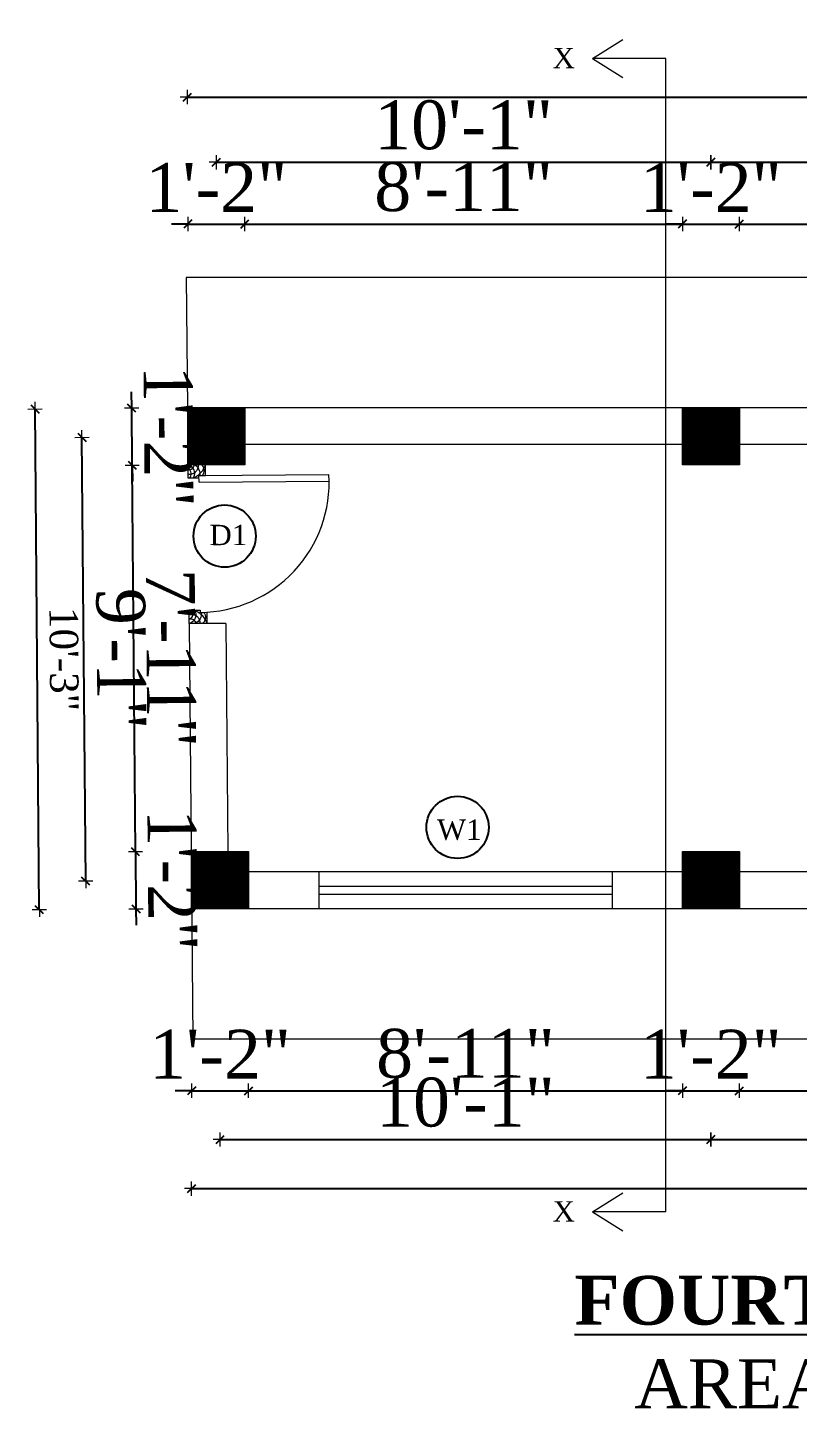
# Model space of a CAD drawing. Header units: inches. Extents: x 4069 to 291496, y -47643 to 12535.
# Drawn here: x 21975.8 to 22164.6, y 952.6 to 1295.6 of the extents above; entities that cross this region are included whole.
import ezdxf

# ---------------------------------------------------------------- set-up
doc = ezdxf.new("R2010")
doc.units = ezdxf.units.IN
doc.header["$LTSCALE"] = 5
doc.header["$MEASUREMENT"] = 0
for name, color, linetype, lineweight in [('A-WALL', 7, 'Continuous', 9), ('Dimension', 7, 'Continuous', 18), ('DOOR', 62, 'Continuous', 0)]:
    doc.layers.add(name, color=color, linetype=linetype, lineweight=lineweight)
doc.layers.add('dim line', color=7, linetype='Continuous', lineweight=15, true_color=0xfab2b2)
doc.layers.add('TEXT', color=6, linetype='Continuous')
doc.layers.add('WALL', color=7, linetype='Continuous')
doc.styles.add('ordinary', font='times.ttf')
doc.dimstyles.new('Copy of 96', dxfattribs={"dimtxt": 7, "dimasz": 4, "dimexe": 0.5, "dimexo": 0.5, "dimgap": 3, "dimtad": 1, "dimdec": 1, "dimzin": 11, "dimdsep": 46, "dimlunit": 4, "dimtxsty": 'ordinary', "dimblk": 'OBLIQUE', "dimcen": 0.09, "dimse1": 1, "dimse2": 1, "dimclrt": 6, "dimazin": 0, "dimtfac": 1, "dimtdec": 1, "dimtix": 1, "dimtmove": 2, "dimatfit": 3, "dimldrblk": 'leader', "dimfxl": 0.5, "dimfxlon": 1, "dimtolj": 1, "dimtzin": 0, "dimarcsym": 0})
pattern_1 = [(45, (-4104.43878, 4866.88996), (-0.08838834765, 0.08838834765), [])]

# ---------------------------------------------------------------- blocks, each defined once
blk = doc.blocks.new('A$C27B36B59')
at = {"layer": 'DOOR'}
for p, q in [((0, 4), (0, 0)), ((2.5, 4), (0, 4)), ((2.5, 2.5), (2.5, 4)), ((0, 0), (3, 0)), ((3, 2.5), (2.5, 2.5)), ((3, 0), (3, 2.5))]:
    blk.add_line(p, q, dxfattribs=at)
for centre, radius, start, end in [((-1.4, -0.54), 4.75, 22.1411, 72.838), ((1.34, 2.09), 1.64, 45.138, 144.8948), ((2.21, 0.3), 2.49, 83.3149, 152.658), ((0.13, 0.37), 2.05, 349.4875, 93.6805), ((1.96, -0.47), 2.01, 58.7447, 166.495), ((-0.06, 0.32), 1.13, 343.542, 86.947), ((2.08, -0.4), 1.17, 38.2816, 160.1519)]:
    blk.add_arc(centre, radius, start, end, dxfattribs=at)
blk = doc.blocks.new('D2')
at = {"layer": 'DOOR'}
for p, q in [((74473.95, 24047.59), (74473.95, 24018.09)), ((74473.95, 24047.59), (74475.45, 24047.59)), ((74475.45, 24047.59), (74475.45, 24018.13))]:
    blk.add_line(p, q, dxfattribs=at)
blk.add_arc((74473.95, 24047.59), 29.5, 180, 272.9146, dxfattribs=at)
at = {"layer": 'DOOR', "xscale": -1, "rotation": 180}
blk.add_blockref('A$C27B36B59', (74441.95, 24050.09), dxfattribs=at)
at = {"layer": 'DOOR', "rotation": 180}
blk.add_blockref('A$C27B36B59', (74477.95, 24050.09), dxfattribs=at)
blk = doc.blocks.new('oblique')
at = {"color": 0, "lineweight": -2}
blk.add_line((0.25, 0.25), (-0.25, -0.25), dxfattribs=at)
at = {"layer": 'dim line', "lineweight": 9}
for p, q in [((-0.4375, 0), (0.4375, 0)), ((0, 0.4375), (0, -0.4375))]:
    blk.add_line(p, q, dxfattribs=at)
blk = doc.blocks.new('*D183')
at = {"layer": 'A-WALL', "color": 0, "lineweight": -2, "ltscale": 50, "transparency": 16777216}
for p, q in [((22015.95, 1034.51), (22011.95, 1034.51)), ((22015.95, 1034.51), (22029.95, 1034.51)), ((22029.95, 1034.51), (22033.95, 1034.51))]:
    blk.add_line(p, q, dxfattribs=at)
at = {"layer": 'Defpoints', "color": 0, "ltscale": 50, "transparency": 16777216}
for p in [(22015.95, 1079.29), (22029.95, 1079.29), (22029.95, 1034.51)]:
    blk.add_point(p, dxfattribs=at)
at = {"layer": 'A-WALL', "color": 0, "lineweight": -2, "ltscale": 50, "transparency": 16777216, "xscale": 4, "yscale": 4, "zscale": 4}
blk.add_blockref('oblique', (22015.95, 1034.51), dxfattribs=at)
at = {"layer": 'A-WALL', "color": 0, "lineweight": -2, "ltscale": 50, "transparency": 16777216, "xscale": 4, "yscale": 4, "zscale": 4, "rotation": 180}
blk.add_blockref('oblique', (22029.95, 1034.51), dxfattribs=at)
at = {"layer": 'A-WALL', "color": 6, "ltscale": 50, "transparency": 16777216, "insert": (22022.95, 1043.51), "char_height": 12, "attachment_point": 5, "style": 'ordinary'}
blk.add_mtext('\\A1;1\'-2"', dxfattribs=at)
blk = doc.blocks.new('_OBLIQUE')
at = {"color": 0, "linetype": 'ByBlock'}
blk.add_line((-0.5, -0.5), (0.5, 0.5), dxfattribs=at)
blk = doc.blocks.new('leader')
at = {"layer": 'Dimension'}
for p, q in [((0, -4.328), (0, 4.328)), ((-4.424, 0), (4.424, 0))]:
    blk.add_line(p, q, dxfattribs=at)
blk = doc.blocks.new('*D184')
at = {"layer": 'A-WALL', "color": 0, "lineweight": -2, "ltscale": 5, "transparency": 16777216}
blk.add_line((22029.95, 1034.51), (22136.45, 1034.51), dxfattribs=at)
at = {"layer": 'Defpoints', "color": 0, "ltscale": 5, "transparency": 16777216}
for p in [(22029.95, 1079.29), (22136.45, 1079.29), (22136.45, 1034.51)]:
    blk.add_point(p, dxfattribs=at)
at = {"layer": 'A-WALL', "color": 0, "lineweight": -2, "ltscale": 5, "transparency": 16777216, "xscale": 4, "yscale": 4, "zscale": 4, "rotation": 180}
blk.add_blockref('oblique', (22029.95, 1034.51), dxfattribs=at)
at = {"layer": 'A-WALL', "color": 0, "lineweight": -2, "ltscale": 5, "transparency": 16777216, "xscale": 4, "yscale": 4, "zscale": 4}
blk.add_blockref('oblique', (22136.45, 1034.51), dxfattribs=at)
at = {"layer": 'A-WALL', "color": 6, "ltscale": 5, "transparency": 16777216, "insert": (22083.2, 1043.61), "char_height": 12, "attachment_point": 5, "style": 'ordinary'}
blk.add_mtext('\\A1;8\'-11"', dxfattribs=at)
blk = doc.blocks.new('*D185')
at = {"layer": 'A-WALL', "color": 0, "lineweight": -2, "ltscale": 5, "transparency": 16777216}
for p, q in [((22136.45, 1034.51), (22132.45, 1034.51)), ((22136.45, 1034.51), (22150.45, 1034.51)), ((22150.45, 1034.51), (22154.45, 1034.51))]:
    blk.add_line(p, q, dxfattribs=at)
at = {"layer": 'Defpoints', "color": 0, "ltscale": 5, "transparency": 16777216}
for p in [(22136.45, 1079.29), (22150.45, 1079.29), (22150.45, 1034.51)]:
    blk.add_point(p, dxfattribs=at)
at = {"layer": 'A-WALL', "color": 0, "lineweight": -2, "ltscale": 5, "transparency": 16777216, "xscale": 4, "yscale": 4, "zscale": 4}
blk.add_blockref('oblique', (22136.45, 1034.51), dxfattribs=at)
at = {"layer": 'A-WALL', "color": 0, "lineweight": -2, "ltscale": 5, "transparency": 16777216, "xscale": 4, "yscale": 4, "zscale": 4, "rotation": 180}
blk.add_blockref('oblique', (22150.45, 1034.51), dxfattribs=at)
at = {"layer": 'A-WALL', "color": 6, "ltscale": 5, "transparency": 16777216, "insert": (22143.45, 1043.51), "char_height": 12, "attachment_point": 5, "style": 'ordinary'}
blk.add_mtext('\\A1;1\'-2"', dxfattribs=at)
blk = doc.blocks.new('*D186')
at = {"layer": 'A-WALL', "color": 0, "lineweight": -2, "ltscale": 5, "transparency": 16777216}
blk.add_line((22150.45, 1034.51), (22256.95, 1034.51), dxfattribs=at)
at = {"layer": 'Defpoints', "color": 0, "ltscale": 5, "transparency": 16777216}
for p in [(22150.45, 1079.29), (22256.95, 1079.29), (22256.95, 1034.51)]:
    blk.add_point(p, dxfattribs=at)
at = {"layer": 'A-WALL', "color": 0, "lineweight": -2, "ltscale": 5, "transparency": 16777216, "xscale": 4, "yscale": 4, "zscale": 4, "rotation": 180}
blk.add_blockref('oblique', (22150.45, 1034.51), dxfattribs=at)
at = {"layer": 'A-WALL', "color": 0, "lineweight": -2, "ltscale": 5, "transparency": 16777216, "xscale": 4, "yscale": 4, "zscale": 4}
blk.add_blockref('oblique', (22256.95, 1034.51), dxfattribs=at)
at = {"layer": 'A-WALL', "color": 6, "ltscale": 5, "transparency": 16777216, "insert": (22203.7, 1043.61), "char_height": 12, "attachment_point": 5, "style": 'ordinary'}
blk.add_mtext('\\A1;8\'-11"', dxfattribs=at)
blk = doc.blocks.new('*D190')
at = {"layer": 'A-WALL', "color": 0, "lineweight": -2, "ltscale": 5, "transparency": 16777216}
blk.add_line((22022.95, 1022.54), (22143.45, 1022.54), dxfattribs=at)
at = {"layer": 'Defpoints', "color": 0, "ltscale": 5, "transparency": 16777216}
for p in [(22022.95, 1086.29), (22143.45, 1086.29), (22143.45, 1022.54)]:
    blk.add_point(p, dxfattribs=at)
at = {"layer": 'A-WALL', "color": 0, "lineweight": -2, "ltscale": 5, "transparency": 16777216, "xscale": 4, "yscale": 4, "zscale": 4, "rotation": 180}
blk.add_blockref('oblique', (22022.95, 1022.54), dxfattribs=at)
at = {"layer": 'A-WALL', "color": 0, "lineweight": -2, "ltscale": 5, "transparency": 16777216, "xscale": 4, "yscale": 4, "zscale": 4}
blk.add_blockref('oblique', (22143.45, 1022.54), dxfattribs=at)
at = {"layer": 'A-WALL', "color": 6, "ltscale": 5, "transparency": 16777216, "insert": (22083.2, 1031.64), "char_height": 12, "attachment_point": 5, "style": 'ordinary'}
blk.add_mtext('\\A1;10\'-1"', dxfattribs=at)
blk = doc.blocks.new('*D191')
at = {"layer": 'A-WALL', "color": 0, "lineweight": -2, "ltscale": 5, "transparency": 16777216}
blk.add_line((22143.45, 1022.54), (22263.95, 1022.54), dxfattribs=at)
at = {"layer": 'Defpoints', "color": 0, "ltscale": 5, "transparency": 16777216}
for p in [(22143.45, 1086.29), (22263.95, 1086.29), (22263.95, 1022.54)]:
    blk.add_point(p, dxfattribs=at)
at = {"layer": 'A-WALL', "color": 0, "lineweight": -2, "ltscale": 5, "transparency": 16777216, "xscale": 4, "yscale": 4, "zscale": 4, "rotation": 180}
blk.add_blockref('oblique', (22143.45, 1022.54), dxfattribs=at)
at = {"layer": 'A-WALL', "color": 0, "lineweight": -2, "ltscale": 5, "transparency": 16777216, "xscale": 4, "yscale": 4, "zscale": 4}
blk.add_blockref('oblique', (22263.95, 1022.54), dxfattribs=at)
at = {"layer": 'A-WALL', "color": 6, "ltscale": 5, "transparency": 16777216, "insert": (22203.7, 1031.64), "char_height": 12, "attachment_point": 5, "style": 'ordinary'}
blk.add_mtext('\\A1;10\'-1"', dxfattribs=at)
blk = doc.blocks.new('*D193')
at = {"layer": 'A-WALL', "color": 0, "lineweight": -2, "ltscale": 5, "transparency": 16777216}
blk.add_line((22015.95, 1010.49), (22368.82, 1010.49), dxfattribs=at)
at = {"layer": 'Defpoints', "color": 0, "ltscale": 5, "transparency": 16777216}
for p in [(22015.95, 1079.29), (22368.82, 1079.29), (22368.82, 1010.49)]:
    blk.add_point(p, dxfattribs=at)
at = {"layer": 'A-WALL', "color": 0, "lineweight": -2, "ltscale": 5, "transparency": 16777216, "xscale": 4, "yscale": 4, "zscale": 4, "rotation": 180}
blk.add_blockref('oblique', (22015.95, 1010.49), dxfattribs=at)
at = {"layer": 'A-WALL', "color": 0, "lineweight": -2, "ltscale": 5, "transparency": 16777216, "xscale": 4, "yscale": 4, "zscale": 4}
blk.add_blockref('oblique', (22368.82, 1010.49), dxfattribs=at)
at = {"layer": 'A-WALL', "color": 6, "ltscale": 5, "transparency": 16777216, "insert": (22192.38, 1019.61), "char_height": 12, "attachment_point": 5, "style": 'ordinary'}
blk.add_mtext('\\A1;29\'-5"', dxfattribs=at)
blk = doc.blocks.new('*D194')
at = {"layer": 'A-WALL', "color": 0, "lineweight": -2, "ltscale": 50, "transparency": 16777216}
blk.add_line((21978.55, 1078.97), (21977.51, 1201.96), dxfattribs=at)
at = {"layer": 'Defpoints', "color": 0, "ltscale": 50, "transparency": 16777216}
for p in [(21977.51, 1201.96), (22014.91, 1202.28), (22015.95, 1079.29)]:
    blk.add_point(p, dxfattribs=at)
at = {"layer": 'A-WALL', "color": 0, "lineweight": -2, "ltscale": 50, "transparency": 16777216, "xscale": 4, "yscale": 4, "zscale": 4}
for p, rotation in [((21977.51, 1201.96), 90.48576269129781), ((21978.55, 1078.97), 270.4857626912978)]:
    blk.add_blockref('oblique', p, dxfattribs=dict(at, rotation=rotation))
at = {"layer": 'A-WALL', "color": 6, "ltscale": 50, "transparency": 16777216, "insert": (21984.59, 1140.52), "char_height": 7, "attachment_point": 5, "rotation": 270.4858, "style": 'ordinary'}
blk.add_mtext('\\A1;10\'-3"', dxfattribs=at)
blk = doc.blocks.new('*D195')
at = {"layer": 'A-WALL', "color": 0, "lineweight": -2, "ltscale": 5, "transparency": 16777216}
blk.add_line((22002.17, 1093.17), (22001.36, 1188.16), dxfattribs=at)
at = {"layer": 'Defpoints', "color": 0, "ltscale": 5, "transparency": 16777216}
for p in [(22001.36, 1188.16), (22015.03, 1188.28), (22015.83, 1093.29)]:
    blk.add_point(p, dxfattribs=at)
at = {"layer": 'A-WALL', "color": 0, "lineweight": -2, "ltscale": 5, "transparency": 16777216, "xscale": 4, "yscale": 4, "zscale": 4}
for p, rotation in [((22001.36, 1188.16), 90.48576269118195), ((22002.17, 1093.17), 270.4857626911819)]:
    blk.add_blockref('oblique', p, dxfattribs=dict(at, rotation=rotation))
at = {"layer": 'A-WALL', "color": 6, "ltscale": 5, "transparency": 16777216, "insert": (22010.89, 1140.75), "char_height": 12, "attachment_point": 5, "rotation": 270.4858, "style": 'ordinary'}
blk.add_mtext('\\A1;7\'-11"', dxfattribs=at)
blk = doc.blocks.new('*D196')
at = {"layer": 'A-WALL', "color": 0, "lineweight": -2, "ltscale": 5, "transparency": 16777216}
blk.add_line((21989.95, 1086.01), (21989.03, 1195), dxfattribs=at)
at = {"layer": 'Defpoints', "color": 0, "ltscale": 5, "transparency": 16777216}
for p in [(21989.03, 1195), (22022.03, 1195.28), (22022.95, 1086.29)]:
    blk.add_point(p, dxfattribs=at)
at = {"layer": 'A-WALL', "color": 0, "lineweight": -2, "ltscale": 5, "transparency": 16777216, "xscale": 4, "yscale": 4, "zscale": 4}
for p, rotation in [((21989.03, 1195), 90.48576269118195), ((21989.95, 1086.01), 270.4857626911819)]:
    blk.add_blockref('oblique', p, dxfattribs=dict(at, rotation=rotation))
at = {"layer": 'A-WALL', "color": 6, "ltscale": 5, "transparency": 16777216, "insert": (21998.61, 1140.58), "char_height": 12, "attachment_point": 5, "rotation": 270.4858, "style": 'ordinary'}
blk.add_mtext('\\A1;9\'-1"', dxfattribs=at)
blk = doc.blocks.new('*D197')
at = {"layer": 'A-WALL', "color": 0, "lineweight": -2, "ltscale": 5, "transparency": 16777216}
for p, q in [((22001.25, 1202.16), (22001.21, 1206.16)), ((22001.36, 1188.16), (22001.25, 1202.16)), ((22001.36, 1188.16), (22001.4, 1184.16))]:
    blk.add_line(p, q, dxfattribs=at)
at = {"layer": 'Defpoints', "color": 0, "ltscale": 5, "transparency": 16777216}
for p in [(22001.25, 1202.16), (22014.91, 1202.28), (22015.03, 1188.28)]:
    blk.add_point(p, dxfattribs=at)
at = {"layer": 'A-WALL', "color": 0, "lineweight": -2, "ltscale": 5, "transparency": 16777216, "xscale": 4, "yscale": 4, "zscale": 4}
for p, rotation in [((22001.25, 1202.16), 270.4857626911819), ((22001.36, 1188.16), 90.48576269118195)]:
    blk.add_blockref('oblique', p, dxfattribs=dict(at, rotation=rotation))
at = {"layer": 'A-WALL', "color": 6, "ltscale": 5, "transparency": 16777216, "insert": (22010.3, 1195.24), "char_height": 12, "attachment_point": 5, "rotation": 270.4858, "style": 'ordinary'}
blk.add_mtext('\\A1;1\'-2"', dxfattribs=at)
blk = doc.blocks.new('*D198')
at = {"layer": 'A-WALL', "color": 0, "lineweight": -2, "ltscale": 5, "transparency": 16777216}
for p, q in [((22002.17, 1093.17), (22002.14, 1097.17)), ((22002.17, 1093.17), (22002.29, 1079.17)), ((22002.29, 1079.17), (22002.32, 1075.17))]:
    blk.add_line(p, q, dxfattribs=at)
at = {"layer": 'Defpoints', "color": 0, "ltscale": 5, "transparency": 16777216}
for p in [(22015.83, 1093.29), (22002.29, 1079.17), (22015.95, 1079.29)]:
    blk.add_point(p, dxfattribs=at)
at = {"layer": 'A-WALL', "color": 0, "lineweight": -2, "ltscale": 5, "transparency": 16777216, "xscale": 4, "yscale": 4, "zscale": 4}
for p, rotation in [((22002.17, 1093.17), 270.4857626911819), ((22002.29, 1079.17), 90.48576269118195)]:
    blk.add_blockref('oblique', p, dxfattribs=dict(at, rotation=rotation))
at = {"layer": 'A-WALL', "color": 6, "ltscale": 5, "transparency": 16777216, "insert": (22011.23, 1086.25), "char_height": 12, "attachment_point": 5, "rotation": 270.4858, "style": 'ordinary'}
blk.add_mtext('\\A1;1\'-2"', dxfattribs=at)
blk = doc.blocks.new('*D199')
at = {"layer": 'A-WALL', "color": 0, "lineweight": -2, "ltscale": 5, "transparency": 16777216}
for p, q in [((22015.03, 1247.39), (22011.03, 1247.39)), ((22015.03, 1247.39), (22029.03, 1247.39)), ((22029.03, 1247.39), (22033.03, 1247.39))]:
    blk.add_line(p, q, dxfattribs=at)
at = {"layer": 'Defpoints', "color": 0, "ltscale": 5, "transparency": 16777216}
for p in [(22029.03, 1247.39), (22015.03, 1202.28), (22029.03, 1202.28)]:
    blk.add_point(p, dxfattribs=at)
at = {"layer": 'A-WALL', "color": 0, "lineweight": -2, "ltscale": 5, "transparency": 16777216, "xscale": 4, "yscale": 4, "zscale": 4}
blk.add_blockref('oblique', (22015.03, 1247.39), dxfattribs=at)
at = {"layer": 'A-WALL', "color": 0, "lineweight": -2, "ltscale": 5, "transparency": 16777216, "xscale": 4, "yscale": 4, "zscale": 4, "rotation": 180}
blk.add_blockref('oblique', (22029.03, 1247.39), dxfattribs=at)
at = {"layer": 'A-WALL', "color": 6, "ltscale": 5, "transparency": 16777216, "insert": (22022.03, 1256.39), "char_height": 12, "attachment_point": 5, "style": 'ordinary'}
blk.add_mtext('\\A1;1\'-2"', dxfattribs=at)
blk = doc.blocks.new('*D200')
at = {"layer": 'A-WALL', "color": 0, "lineweight": -2, "ltscale": 5, "transparency": 16777216}
blk.add_line((22029.03, 1247.39), (22136.45, 1247.39), dxfattribs=at)
at = {"layer": 'Defpoints', "color": 0, "ltscale": 5, "transparency": 16777216}
for p in [(22136.45, 1247.39), (22029.03, 1202.28), (22136.45, 1202.28)]:
    blk.add_point(p, dxfattribs=at)
at = {"layer": 'A-WALL', "color": 0, "lineweight": -2, "ltscale": 5, "transparency": 16777216, "xscale": 4, "yscale": 4, "zscale": 4, "rotation": 180}
blk.add_blockref('oblique', (22029.03, 1247.39), dxfattribs=at)
at = {"layer": 'A-WALL', "color": 0, "lineweight": -2, "ltscale": 5, "transparency": 16777216, "xscale": 4, "yscale": 4, "zscale": 4}
blk.add_blockref('oblique', (22136.45, 1247.39), dxfattribs=at)
at = {"layer": 'A-WALL', "color": 6, "ltscale": 5, "transparency": 16777216, "insert": (22082.74, 1256.49), "char_height": 12, "attachment_point": 5, "style": 'ordinary'}
blk.add_mtext('\\A1;8\'-11"', dxfattribs=at)
blk = doc.blocks.new('*D201')
at = {"layer": 'A-WALL', "color": 0, "lineweight": -2, "ltscale": 5, "transparency": 16777216}
for p, q in [((22136.45, 1247.39), (22132.45, 1247.39)), ((22136.45, 1247.39), (22150.45, 1247.39)), ((22150.45, 1247.39), (22154.45, 1247.39))]:
    blk.add_line(p, q, dxfattribs=at)
at = {"layer": 'Defpoints', "color": 0, "ltscale": 5, "transparency": 16777216}
for p in [(22150.45, 1247.39), (22136.45, 1202.28), (22150.45, 1202.28)]:
    blk.add_point(p, dxfattribs=at)
at = {"layer": 'A-WALL', "color": 0, "lineweight": -2, "ltscale": 5, "transparency": 16777216, "xscale": 4, "yscale": 4, "zscale": 4}
blk.add_blockref('oblique', (22136.45, 1247.39), dxfattribs=at)
at = {"layer": 'A-WALL', "color": 0, "lineweight": -2, "ltscale": 5, "transparency": 16777216, "xscale": 4, "yscale": 4, "zscale": 4, "rotation": 180}
blk.add_blockref('oblique', (22150.45, 1247.39), dxfattribs=at)
at = {"layer": 'A-WALL', "color": 6, "ltscale": 5, "transparency": 16777216, "insert": (22143.45, 1256.39), "char_height": 12, "attachment_point": 5, "style": 'ordinary'}
blk.add_mtext('\\A1;1\'-2"', dxfattribs=at)
blk = doc.blocks.new('*D202')
at = {"layer": 'A-WALL', "color": 0, "lineweight": -2, "ltscale": 5, "transparency": 16777216}
blk.add_line((22150.45, 1247.39), (22256.95, 1247.39), dxfattribs=at)
at = {"layer": 'Defpoints', "color": 0, "ltscale": 5, "transparency": 16777216}
for p in [(22256.95, 1247.39), (22150.45, 1202.28), (22256.95, 1202.28)]:
    blk.add_point(p, dxfattribs=at)
at = {"layer": 'A-WALL', "color": 0, "lineweight": -2, "ltscale": 5, "transparency": 16777216, "xscale": 4, "yscale": 4, "zscale": 4, "rotation": 180}
blk.add_blockref('oblique', (22150.45, 1247.39), dxfattribs=at)
at = {"layer": 'A-WALL', "color": 0, "lineweight": -2, "ltscale": 5, "transparency": 16777216, "xscale": 4, "yscale": 4, "zscale": 4}
blk.add_blockref('oblique', (22256.95, 1247.39), dxfattribs=at)
at = {"layer": 'A-WALL', "color": 6, "ltscale": 5, "transparency": 16777216, "insert": (22203.7, 1256.49), "char_height": 12, "attachment_point": 5, "style": 'ordinary'}
blk.add_mtext('\\A1;8\'-11"', dxfattribs=at)
blk = doc.blocks.new('*D208')
at = {"layer": 'A-WALL', "color": 0, "lineweight": -2, "ltscale": 5, "transparency": 16777216}
blk.add_line((22022.03, 1262.57), (22143.45, 1262.57), dxfattribs=at)
at = {"layer": 'Defpoints', "color": 0, "ltscale": 5, "transparency": 16777216}
for p in [(22143.45, 1262.57), (22022.03, 1195.28), (22143.45, 1195.28)]:
    blk.add_point(p, dxfattribs=at)
at = {"layer": 'A-WALL', "color": 0, "lineweight": -2, "ltscale": 5, "transparency": 16777216, "xscale": 4, "yscale": 4, "zscale": 4, "rotation": 180}
blk.add_blockref('oblique', (22022.03, 1262.57), dxfattribs=at)
at = {"layer": 'A-WALL', "color": 0, "lineweight": -2, "ltscale": 5, "transparency": 16777216, "xscale": 4, "yscale": 4, "zscale": 4}
blk.add_blockref('oblique', (22143.45, 1262.57), dxfattribs=at)
at = {"layer": 'A-WALL', "color": 6, "ltscale": 5, "transparency": 16777216, "insert": (22082.74, 1271.67), "char_height": 12, "attachment_point": 5, "style": 'ordinary'}
blk.add_mtext('\\A1;10\'-1"', dxfattribs=at)
blk = doc.blocks.new('*D209')
at = {"layer": 'A-WALL', "color": 0, "lineweight": -2, "ltscale": 5, "transparency": 16777216}
blk.add_line((22143.45, 1262.57), (22263.95, 1262.57), dxfattribs=at)
at = {"layer": 'Defpoints', "color": 0, "ltscale": 5, "transparency": 16777216}
for p in [(22263.95, 1262.57), (22143.45, 1195.28), (22263.95, 1195.28)]:
    blk.add_point(p, dxfattribs=at)
at = {"layer": 'A-WALL', "color": 0, "lineweight": -2, "ltscale": 5, "transparency": 16777216, "xscale": 4, "yscale": 4, "zscale": 4, "rotation": 180}
blk.add_blockref('oblique', (22143.45, 1262.57), dxfattribs=at)
at = {"layer": 'A-WALL', "color": 0, "lineweight": -2, "ltscale": 5, "transparency": 16777216, "xscale": 4, "yscale": 4, "zscale": 4}
blk.add_blockref('oblique', (22263.95, 1262.57), dxfattribs=at)
at = {"layer": 'A-WALL', "color": 6, "ltscale": 5, "transparency": 16777216, "insert": (22203.7, 1271.67), "char_height": 12, "attachment_point": 5, "style": 'ordinary'}
blk.add_mtext('\\A1;10\'-1"', dxfattribs=at)
blk = doc.blocks.new('*D211')
at = {"layer": 'A-WALL', "color": 0, "lineweight": -2, "ltscale": 5, "transparency": 16777216}
blk.add_line((22014.91, 1278.57), (22373.07, 1278.57), dxfattribs=at)
at = {"layer": 'Defpoints', "color": 0, "ltscale": 5, "transparency": 16777216}
for p in [(22373.07, 1278.57), (22014.91, 1202.28), (22373.07, 1202.28)]:
    blk.add_point(p, dxfattribs=at)
at = {"layer": 'A-WALL', "color": 0, "lineweight": -2, "ltscale": 5, "transparency": 16777216, "xscale": 4, "yscale": 4, "zscale": 4, "rotation": 180}
blk.add_blockref('oblique', (22014.91, 1278.57), dxfattribs=at)
at = {"layer": 'A-WALL', "color": 0, "lineweight": -2, "ltscale": 5, "transparency": 16777216, "xscale": 4, "yscale": 4, "zscale": 4}
blk.add_blockref('oblique', (22373.07, 1278.57), dxfattribs=at)
at = {"layer": 'A-WALL', "color": 6, "ltscale": 5, "transparency": 16777216, "insert": (22193.99, 1287.69), "char_height": 12, "attachment_point": 5, "style": 'ordinary'}
blk.add_mtext('\\A1;29\'-10"', dxfattribs=at)

msp = doc.modelspace()

# ---------------------------------------------------------------- hatches: boundary and pattern name
at = {"layer": 'A-WALL', "ltscale": 5}
h = msp.add_hatch(dxfattribs=at)
h.set_pattern_fill('ANSI31', color=256)
h.set_pattern_definition(pattern_1)
h.paths.add_polyline_path([(22029.02604, 1188.27869), (22029.02604, 1202.27869), (22015.02604, 1202.27869), (22015.02604, 1188.27869)])
h = msp.add_hatch(dxfattribs=at)
h.set_pattern_fill('ANSI31', color=256)
h.set_pattern_definition(pattern_1)
h.paths.add_polyline_path([(22150.4501, 1188.27869), (22150.4501, 1202.27869), (22136.4501, 1202.27869), (22136.4501, 1188.27869)])
h = msp.add_hatch(dxfattribs=at)
h.set_pattern_fill('ANSI31', color=256)
h.set_pattern_definition(pattern_1)
h.paths.add_polyline_path([(22029.9501, 1079.28842), (22029.9501, 1093.28842), (22015.9501, 1093.28842), (22015.9501, 1079.28842)])
h = msp.add_hatch(dxfattribs=at)
h.set_pattern_fill('ANSI31', color=256)
h.set_pattern_definition(pattern_1)
h.paths.add_polyline_path([(22150.4501, 1079.28842), (22150.4501, 1093.28842), (22136.4501, 1093.28842), (22136.4501, 1079.28842)])

# ---------------------------------------------------------------- linework, layer by layer
for p, q in [((22114.39486, 1288.0744), (22121.82402, 1292.75361)), ((22132.39486, 1288.0744), (22114.39486, 1288.0744)), ((22114.39486, 1288.0744), (22121.82402, 1283.39519)), ((22132.39486, 1004.7902), (22132.39486, 1288.0744)), ((22014.63604, 1234.27869), (22014.90734, 1202.27869)), ((22317.69625, 1234.27869), (22014.63604, 1234.27869)), ((22373.07091, 1202.27869), (22014.90734, 1202.27869)), ((22014.90734, 1202.27869), (22015.02604, 1188.27869)), ((22136.4501, 1193.27869), (22029.02604, 1193.27869)), ((22256.9501, 1193.27869), (22150.4501, 1193.27869)), ((22015.35669, 1149.28009), (22016.22141, 1047.28842)), ((22024.35701, 1149.28009), (22015.35669, 1149.28009)), ((22024.35701, 1149.28009), (22024.83173, 1093.28842)), ((22136.4501, 1088.28842), (22029.9501, 1088.28842)), ((22047.2001, 1088.28842), (22047.2001, 1079.28842)), ((22119.2001, 1088.28842), (22119.2001, 1079.28842)), ((22256.9501, 1088.28842), (22150.4501, 1088.28842)), ((22047.2001, 1084.78842), (22119.2001, 1084.78842)), ((22047.2001, 1082.78842), (22119.2001, 1082.78842)), ((22015.9501, 1079.28842), (22368.81605, 1079.28842)), ((22016.22141, 1047.28842), (22355.50404, 1047.28842)), ((22114.39486, 1004.7902), (22121.82402, 1009.46941)), ((22132.39486, 1004.7902), (22114.39486, 1004.7902)), ((22114.39486, 1004.7902), (22121.82402, 1000.11099))]:
    msp.add_line(p, q, dxfattribs=at)
at = {"layer": 'A-WALL', "ltscale": 5, "elevation": -58.16904}
for points in [[(22015.02604, 1202.27869), (22029.02604, 1202.27869), (22029.02604, 1188.27869), (22015.02604, 1188.27869)], [(22136.4501, 1202.27869), (22150.4501, 1202.27869), (22150.4501, 1188.27869), (22136.4501, 1188.27869)], [(22015.9501, 1093.28842), (22029.9501, 1093.28842), (22029.9501, 1079.28842), (22015.9501, 1079.28842)], [(22136.4501, 1093.28842), (22150.4501, 1093.28842), (22150.4501, 1079.28842), (22136.4501, 1079.28842)]]:
    msp.add_lwpolyline(points, close=True, dxfattribs=at)
at = {"layer": 'TEXT'}
for centre in [(22024.05872, 1170.75146, -58.16904), (22081.25482, 1099.20185, -58.16904)]:
    msp.add_circle(centre, 7.64038, dxfattribs=at)

# ---------------------------------------------------------------- block references
at = {"layer": 'WALL', "color": 2, "linetype": 'ByBlock', "xscale": 1.083333333326322, "yscale": 1.083333333326322, "zscale": 1.083333333326322, "rotation": 90.48576269148516}
msp.add_blockref('D2', (48752.3989, -79272.37921, -58.16904), dxfattribs=at)

# ---------------------------------------------------------------- texts
at = {"layer": 'TEXT', "style": 'ordinary'}
for s, p in [('X', (22104.61316, 1285.65954, -58.16904)), ('D1', (22020.35127, 1168.5187, -58.16904)), ('X', (22104.61316, 1002.37535, -58.16904))]:
    msp.add_text(s, height=5, dxfattribs=at).set_placement(p)
msp.add_text('W1', height=5, rotation=0.0003881, dxfattribs=at).set_placement((22076.22182, 1096.13773, -58.16904))
at = {"layer": 'TEXT', "char_height": 12, "width": 219.8150831, "attachment_point": 8, "rotation": 359.9996119, "style": 'ordinary'}
for s, insert in [('{\\fTimes New Roman|b1|i0|c0|p18;\\LFOURTH FLOOR PLAN}', (22210.15882, 976.88306, -58.16904)), ('AREA = 217.79 sq. ft.', (22206.57405, 952.64231, -58.16904))]:
    msp.add_mtext(s, dxfattribs=dict(at, insert=insert))

# ---------------------------------------------------------------- dimensions: what is measured, and where the dimension line sits
at = {"layer": 'A-WALL', "ltscale": 5}
for base, p1, p2, picture, middle in [((22373.07091, 1278.56629, -58.16904), (22014.90734, 1202.27869, -58.16904), (22373.07091, 1202.27869, -58.16904), '*D211', (22193.98913, 1287.68742, -58.16904)), ((22143.4501, 1262.56533, -58.16904), (22022.02604, 1195.27869, -58.16904), (22143.4501, 1195.27869, -58.16904), '*D208', (22082.73807, 1271.66915, -58.16904)), ((22263.9501006573, 1262.5653322837, -58.169039764), (22143.4501006573, 1195.2786872229, -58.169039764), (22263.9501006573, 1195.2786872229, -58.169039764), '*D209', (22203.7001006573, 1271.6691534806, -58.169039764)), ((22029.02604, 1247.38907, -58.16904), (22015.02604, 1202.27869, -58.16904), (22029.02604, 1202.27869, -58.16904), '*D199', (22022.02604, 1256.38907, -58.16904)), ((22136.4501, 1247.38907, -58.16904), (22029.02604, 1202.27869, -58.16904), (22136.4501, 1202.27869, -58.16904), '*D200', (22082.73807, 1256.49289, -58.16904)), ((22150.4501, 1247.38907, -58.16904), (22136.4501, 1202.27869, -58.16904), (22150.4501, 1202.27869, -58.16904), '*D201', (22143.4501, 1256.38907, -58.16904)), ((22256.9501006573, 1247.3890678818, -58.169039764), (22150.4501006573, 1202.2786872229, -58.169039764), (22256.9501006573, 1202.2786872229, -58.169039764), '*D202', (22203.7001006573, 1256.4928890786, -58.169039764)), ((22143.4501006573, 1022.5363237795, -58.169039764), (22022.9501006573, 1086.2884170975, -58.169039764), (22143.4501006573, 1086.2884170975, -58.169039764), '*D190', (22083.2001006573, 1031.6401449764, -58.169039764)), ((22263.9501006573, 1022.5363237795, -58.169039764), (22143.4501006573, 1086.2884170975, -58.169039764), (22263.9501006573, 1086.2884170975, -58.169039764), '*D191', (22203.7001006573, 1031.6401449764, -58.169039764)), ((22368.81605, 1010.4852, -58.16904), (22015.9501, 1079.28842, -58.16904), (22368.81605, 1079.28842, -58.16904), '*D193', (22192.38308, 1019.60632, -58.16904)), ((22136.4501006573, 1034.5089964937, -58.169039764), (22029.9501006573, 1079.2884170975, -58.169039764), (22136.4501006573, 1079.2884170975, -58.169039764), '*D184', (22083.2001006573, 1043.6128176905, -58.169039764)), ((22150.4501, 1034.509, -58.16904), (22136.4501, 1079.28842, -58.16904), (22150.4501, 1079.28842, -58.16904), '*D185', (22143.4501, 1043.509, -58.16904)), ((22256.9501006573, 1034.5089964937, -58.169039764), (22150.4501006573, 1079.2884170975, -58.169039764), (22256.9501006573, 1079.2884170975, -58.169039764), '*D186', (22203.7001006573, 1043.6128176905, -58.169039764))]:
    dim = msp.add_linear_dim(base=base, p1=p1, p2=p2, dimstyle='Copy of 96', override={"dimtxt": 12, "dimdec": 0, "dimblk": 'oblique', "dimtdec": 0, "dimarcsym": 1}, dxfattribs=at)
    dim.commit()
    dim.dimension.update_dxf_attribs({"geometry": picture, "text_midpoint": middle})
for base, p1, p2, picture, middle in [((22001.24559, 1202.16286, -58.16904), (22015.02604, 1188.27869, -58.16904), (22014.90734, 1202.27869, -58.16904), '*D197', (22010.30461, 1195.23916, -58.16904)), ((21989.0298, 1194.99893, -58.16904), (22022.9501, 1086.28842, -58.16904), (22022.02604, 1195.27869, -58.16904), '*D196', (21998.61263, 1140.58113, -58.16904)), ((22001.36428, 1188.16286, -58.16904), (22015.8314, 1093.28842, -58.16904), (22015.02604, 1188.27869, -58.16904), '*D195', (22010.88776, 1140.74505, -58.16904)), ((22002.28834, 1079.17259, -58.16904), (22015.8314, 1093.28842, -58.16904), (22015.9501, 1079.28842, -58.16904), '*D198', (22011.22867, 1086.24889, -58.16904))]:
    dim = msp.add_linear_dim(base=base, p1=p1, p2=p2, angle=270.4857627, dimstyle='Copy of 96', override={"dimtxt": 12, "dimdec": 0, "dimblk": 'oblique', "dimtdec": 0, "dimarcsym": 1}, dxfattribs=at)
    dim.commit()
    dim.dimension.update_dxf_attribs({"geometry": picture, "text_midpoint": middle})
at = {"layer": 'A-WALL', "ltscale": 50}
dim = msp.add_aligned_dim(p1=(22015.9501, 1079.28842, -58.16904), p2=(22014.90734, 1202.27869, -58.16904), distance=37.40193, dimstyle='Copy of 96', override={"dimdec": 0, "dimblk": 'oblique', "dimtdec": 0, "dimarcsym": 1}, dxfattribs=at)
dim.commit()
dim.dimension.update_dxf_attribs({"geometry": '*D194', "text_midpoint": (21984.58846, 1140.52208, -58.16904)})
dim = msp.add_linear_dim(base=(22029.9501, 1034.509, -58.16904), p1=(22015.9501, 1079.28842, -58.16904), p2=(22029.9501, 1079.28842, -58.16904), dimstyle='Copy of 96', override={"dimtxt": 12, "dimdec": 0, "dimblk": 'oblique', "dimtdec": 0, "dimarcsym": 1}, dxfattribs=at)
dim.commit()
dim.dimension.update_dxf_attribs({"geometry": '*D183', "text_midpoint": (22022.9501, 1043.509, -58.16904)})

doc.saveas('drawing.dxf')
